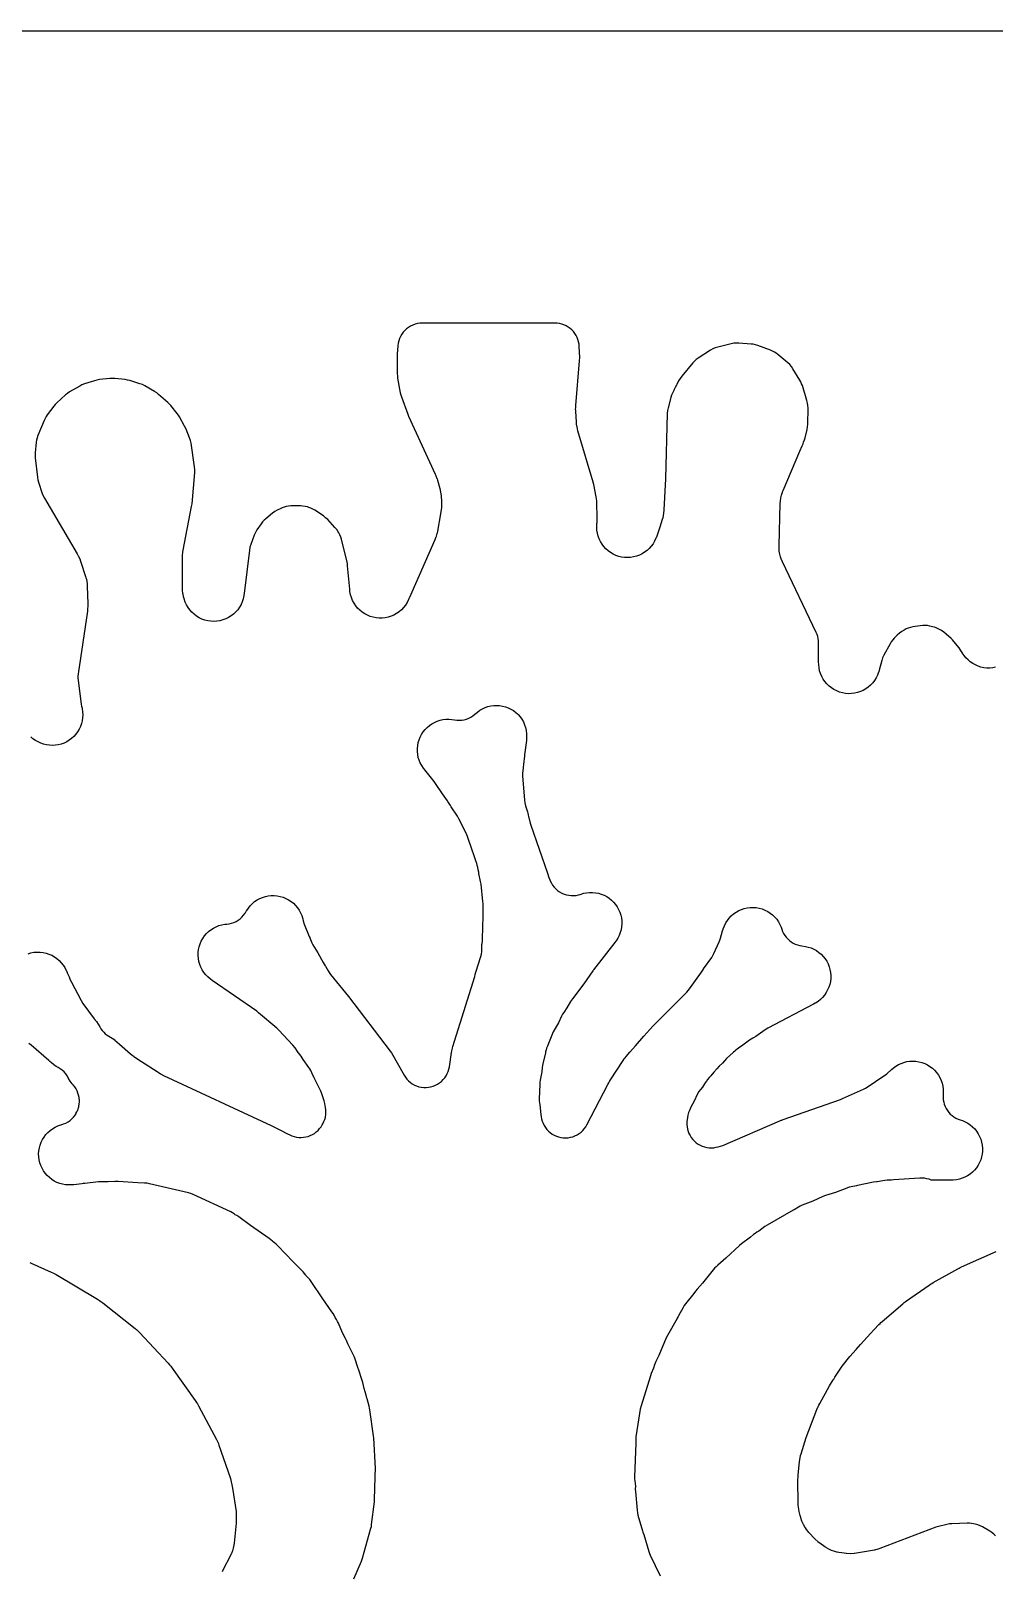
# Model space of a CAD drawing. Header units: millimetres. Extents: x 0 to 300, y 0 to 300.
# Drawn here: x 100 to 198.8, y 142.1 to 300.1 of the extents above; entities that cross this region are included whole.
import ezdxf

# ---------------------------------------------------------------- set-up
doc = ezdxf.new("R2010")
doc.units = ezdxf.units.MM
doc.layers.add('CUT', color=7, linetype='CONTINUOUS')

msp = doc.modelspace()

# ---------------------------------------------------------------- linework, layer by layer
at = {"layer": 'CUT'}
for points in [[(-0.15, 2.4114), (-0.15, 297.5872), (-0.135, 297.8933), (-0.099, 298.1357), (-0.0395, 298.3734), (0.0431, 298.6041), (0.1479, 298.8256), (0.2738, 299.0358), (0.4198, 299.2326), (0.5844, 299.4142), (0.7659, 299.5787), (0.9627, 299.7247), (1.1729, 299.8507), (1.3944, 299.9554), (1.6252, 300.038), (1.8629, 300.0975), (2.1053, 300.1335), (2.1994, 300.1381), (2.4114, 300.1485), (297.5886, 300.1485)], [(198.9977, 234.8233), (198.697, 234.7696), (198.3925, 234.7454), (198.0871, 234.7509), (197.7837, 234.7859), (197.4851, 234.8502), (197.1942, 234.9432), (196.9136, 235.0639), (196.6461, 235.2113), (196.3941, 235.384), (196.1601, 235.5802), (195.9462, 235.7983), (195.7545, 236.0361), (195.5707, 236.3159), (195.5541, 236.3439), (195.4937, 236.4524), (195.4717, 236.491), (195.47, 236.4938), (195.3684, 236.6544), (195.2548, 236.8069), (194.71, 237.4828), (194.5826, 237.6288), (194.4444, 237.7645), (193.9258, 238.2356), (193.6867, 238.4274), (193.426, 238.5884), (193.0883, 238.7694), (192.9009, 238.8601), (192.7066, 238.9348), (192.5068, 238.9931), (192.2558, 239.0551), (192.0103, 239.1028), (191.7612, 239.1258), (191.511, 239.1238), (191.2624, 239.0968), (190.5051, 238.976), (190.2669, 238.926), (190.0347, 238.8531), (189.8106, 238.7579), (189.5969, 238.6414), (189.3789, 238.5083), (189.1291, 238.3343), (188.9024, 238.1311), (188.5832, 237.8079), (188.4266, 237.6339), (188.2871, 237.446), (188.1657, 237.2458), (187.5253, 236.0688), (187.3979, 235.7969), (187.3041, 235.5118), (187.0486, 234.5437), (186.9966, 234.3649), (186.9866, 234.3332), (186.8668, 234.0125), (186.7292, 233.7323), (186.5644, 233.4671), (186.3741, 233.2196), (186.1602, 232.9921), (185.9248, 232.787), (185.6703, 232.6062), (185.399, 232.4516), (185.1138, 232.3246), (184.8174, 232.2265), (184.5127, 232.1583), (184.2027, 232.1207), (183.8906, 232.114), (183.5793, 232.1382), (183.2719, 232.1933), (182.9716, 232.2785), (182.6811, 232.3931), (182.4035, 232.5359), (182.1414, 232.7056), (181.8974, 232.9004), (181.6739, 233.1185), (181.4732, 233.3576), (181.2971, 233.6155), (181.1475, 233.8895), (181.0258, 234.1771), (180.9333, 234.4752), (180.8707, 234.7811), (180.8358, 235.1216), (180.834, 235.1548), (180.8288, 235.341), (180.8228, 237.3304), (180.8123, 237.5518), (180.7822, 237.7715), (180.7328, 237.9875), (180.6645, 238.1984), (180.5777, 238.4024), (177.1064, 245.6535), (177.0331, 245.8165), (177.0207, 245.846), (176.9077, 246.1544), (176.8319, 246.4443), (176.784, 246.7401), (176.7626, 247.0679), (176.762, 247.0999), (176.7631, 247.2786), (176.8958, 251.681), (176.9051, 251.8543), (176.9074, 251.8852), (176.9465, 252.2017), (177.0086, 252.486), (177.1052, 252.7899), (177.116, 252.819), (177.1799, 252.9803), (178.8904, 257.0226), (179.1341, 257.5387), (179.2262, 257.7607), (179.2874, 257.9607), (179.3022, 257.9957), (179.3736, 258.1856), (179.4294, 258.3807), (179.6355, 259.2307), (179.6848, 259.4954), (179.7054, 259.7638), (179.7424, 261.4101), (179.7339, 261.68), (179.6963, 261.9474), (179.6301, 262.2092), (179.1545, 263.7372), (179.0849, 263.932), (178.9995, 264.1204), (178.8988, 264.301), (178.1852, 265.4649), (178.034, 265.6843), (177.8604, 265.8863), (177.6662, 266.0688), (176.6446, 266.9308), (176.4722, 267.0639), (176.2888, 267.1815), (176.0958, 267.2827), (175.8948, 267.3667), (174.5699, 267.8537), (174.3469, 267.924), (174.1183, 267.9732), (173.8861, 268.0008), (172.6276, 268.0909), (172.369, 268.096), (172.1114, 268.0744), (171.8573, 268.0263), (170.4881, 267.6928), (170.2193, 267.6111), (169.9613, 267.4997), (169.7175, 267.3601), (168.4695, 266.5491), (168.2707, 266.4056), (168.087, 266.2433), (167.92, 266.0638), (166.7849, 264.7168), (166.6075, 264.4789), (166.4595, 264.2217), (166.2719, 263.8455), (166.2212, 263.773), (166.098, 263.552), (165.9978, 263.3197), (165.9629, 263.2262), (165.8317, 262.9631), (165.7346, 262.7424), (165.6592, 262.5134), (165.3682, 261.461), (165.3054, 261.1648), (165.2788, 260.8632), (165.0954, 254.1688), (164.9538, 250.9713), (164.9533, 250.9625), (164.8567, 250.354), (164.8269, 250.19), (164.8209, 250.1608), (164.7766, 249.9844), (164.7752, 249.9798), (164.5311, 249.2234), (164.2024, 248.2795), (164.1376, 248.1072), (164.1252, 248.0767), (163.9832, 247.7696), (163.8267, 247.5035), (163.6449, 247.2541), (163.4395, 247.0236), (163.2126, 246.8144), (162.9662, 246.6285), (162.7027, 246.4676), (162.4248, 246.3333), (162.135, 246.2269), (161.8362, 246.1494), (161.5312, 246.1016), (161.2231, 246.084), (160.9146, 246.0966), (160.6089, 246.1394), (160.3089, 246.212), (160.0174, 246.3136), (159.7373, 246.4433), (159.4713, 246.5999), (159.2219, 246.7818), (158.9915, 246.9872), (158.7824, 247.2143), (158.5965, 247.4608), (158.4357, 247.7243), (158.3016, 248.0022), (158.1953, 248.2921), (158.1179, 248.5909), (158.0702, 248.8959), (158.0527, 249.2041), (158.0666, 249.5421), (158.0713, 249.5935), (158.0811, 249.6862), (158.0944, 250.0107), (158.0485, 251.9078), (158.0346, 252.1175), (158.0031, 252.3252), (157.7548, 253.6004), (157.6966, 253.837), (156.1252, 259.1059), (156.0706, 259.31), (156.0619, 259.3466), (155.9875, 259.7622), (155.9829, 259.7996), (155.9634, 260.0099), (155.8944, 261.0782), (155.8879, 261.2191), (155.8873, 261.2443), (155.8903, 261.5262), (155.8915, 261.5515), (155.901, 261.6921), (156.2964, 266.2835), (156.3033, 266.6048), (156.2541, 267.7553), (156.2326, 267.993), (156.1884, 268.2276), (156.1221, 268.4568), (156.0343, 268.6787), (155.9256, 268.8913), (155.7972, 269.0925), (155.6502, 269.2805), (155.486, 269.4537), (155.306, 269.6104), (155.1118, 269.7492), (154.9053, 269.8689), (154.6884, 269.9683), (154.4629, 270.0466), (154.231, 270.1031), (153.9948, 270.1371), (153.7564, 270.1485), (140.1392, 270.1485), (139.8901, 270.1361), (139.6436, 270.0989), (139.4019, 270.0374), (139.1677, 269.952), (138.943, 269.8438), (138.7303, 269.7137), (138.5316, 269.5631), (138.3489, 269.3935), (138.184, 269.2065), (138.0385, 269.004), (137.9139, 268.788), (137.8115, 268.5606), (137.7322, 268.3242), (137.6769, 268.0811), (137.646, 267.8337), (137.5815, 266.9653), (137.5792, 266.9302), (137.5788, 266.9236), (137.5743, 266.7755), (137.573, 264.9547), (137.5826, 264.7332), (137.6119, 264.5134), (137.8811, 263.0059), (137.9285, 262.7944), (137.9939, 262.5877), (138.6478, 260.7975), (138.7255, 260.609), (141.4797, 254.6318), (141.5392, 254.4956), (141.5494, 254.471), (141.652, 254.1921), (141.6602, 254.1668), (141.7031, 254.0245), (141.941, 253.1757), (141.9848, 253.0039), (141.9919, 252.973), (142.0548, 252.6243), (142.059, 252.5929), (142.0781, 252.4167), (142.1255, 251.8541), (142.1322, 251.7466), (142.1315, 251.5019), (142.129, 251.4618), (142.108, 251.2372), (142.0277, 250.5872), (141.7017, 248.8031), (141.6561, 248.5889), (141.6468, 248.551), (141.5185, 248.1326), (141.5049, 248.096), (141.4227, 247.8931), (138.8246, 241.9854), (138.8107, 241.9534), (138.7614, 241.8367), (138.7322, 241.7705), (138.581, 241.4681), (138.4134, 241.2025), (138.2208, 240.9554), (138.0044, 240.7288), (137.7666, 240.5248), (137.5097, 240.3454), (137.2362, 240.1926), (136.9489, 240.0677), (136.6505, 239.972), (136.3441, 239.9065), (136.0327, 239.8718), (135.7194, 239.8682), (135.4074, 239.8959), (135.0996, 239.9544), (134.7991, 240.0434), (134.509, 240.1617), (134.2321, 240.3084), (133.9712, 240.4818), (133.7289, 240.6804), (133.5075, 240.9021), (133.3093, 241.1448), (133.1362, 241.4059), (132.9899, 241.683), (132.872, 241.9733), (132.7835, 242.2739), (132.7198, 242.6113), (132.7152, 242.6444), (132.6944, 242.8301), (132.4837, 245.2471), (132.4599, 245.4368), (132.4215, 245.6242), (131.8501, 247.9592), (131.7807, 248.1929), (131.6889, 248.4187), (131.5755, 248.6345), (131.5114, 248.7432), (131.3583, 248.973), (131.1808, 249.1844), (130.4325, 249.9819), (130.2221, 250.1815), (129.9901, 250.3554), (129.1104, 250.9381), (128.9124, 251.0565), (128.7043, 251.1561), (128.488, 251.2362), (128.3603, 251.2768), (128.1296, 251.3383), (127.894, 251.3775), (127.6558, 251.394), (126.9087, 251.4101), (126.6658, 251.4035), (126.4247, 251.3733), (126.1877, 251.3199), (125.9778, 251.2618), (125.759, 251.1902), (125.5476, 251.0987), (125.2612, 250.9588), (125.0068, 250.8155), (124.7709, 250.6436), (124.0822, 250.0773), (123.9065, 249.9183), (123.7466, 249.7433), (123.6041, 249.554), (123.1708, 248.9182), (123.0182, 248.6628), (122.897, 248.391), (122.5388, 247.4391), (122.4497, 247.1505), (122.3961, 246.8532), (121.8682, 242.4049), (121.8415, 242.2197), (121.8359, 242.1868), (121.7616, 241.8511), (121.6636, 241.5531), (121.5364, 241.2664), (121.3813, 240.9938), (121.1998, 240.738), (120.9938, 240.5015), (120.7652, 240.2868), (120.5163, 240.0959), (120.2496, 239.9307), (119.9679, 239.7929), (119.6738, 239.6839), (119.3703, 239.6047), (119.0604, 239.5561), (118.7472, 239.5387), (118.4339, 239.5525), (118.1234, 239.5975), (117.8191, 239.6732), (117.5237, 239.7788), (117.2404, 239.9134), (116.9718, 240.0754), (116.7208, 240.2635), (116.4897, 240.4756), (116.2809, 240.7097), (116.0965, 240.9634), (115.9383, 241.2342), (115.8078, 241.5194), (115.6967, 241.8448), (115.6874, 241.8769), (115.6404, 242.058), (115.6292, 242.1056), (115.5864, 242.3164), (115.5798, 242.3541), (115.5306, 242.7812), (115.5284, 242.8195), (115.5222, 243.0344), (115.5224, 246.0747), (115.5267, 246.2547), (115.5282, 246.2868), (115.5628, 246.6451), (115.5674, 246.6769), (115.5975, 246.8544), (116.469, 251.3347), (116.5058, 251.5974), (116.7827, 254.8113), (116.7908, 255.103), (116.7648, 255.3936), (116.4045, 257.817), (116.3452, 258.1016), (116.2532, 258.3773), (115.8932, 259.2779), (115.7472, 259.5819), (115.2148, 260.5222), (115.1076, 260.6947), (114.9868, 260.8579), (114.3158, 261.6915), (114.1796, 261.847), (114.031, 261.9908), (113.081, 262.8369), (112.8817, 262.9969), (112.6671, 263.1357), (111.6773, 263.7065), (111.4287, 263.8319), (111.1676, 263.9289), (110.1299, 264.2501), (109.8956, 264.3104), (109.6565, 264.3477), (108.596, 264.4611), (108.3323, 264.4753), (108.0685, 264.4615), (107.0045, 264.3495), (106.7437, 264.3081), (106.4887, 264.2393), (105.4555, 263.9012), (105.2096, 263.8061), (104.975, 263.6856), (103.9477, 263.0875), (103.7248, 262.9412), (103.5187, 262.772), (102.6257, 261.9555), (102.462, 261.7912), (102.3142, 261.6125), (101.649, 260.7274), (101.528, 260.5512), (101.4225, 260.3652), (101.3332, 260.1709), (100.6936, 258.6053), (100.6142, 258.3812), (100.5565, 258.1506), (100.521, 257.9155), (100.411, 256.846), (100.3979, 256.58), (100.4132, 256.314), (100.6326, 254.3411), (100.6762, 254.0776), (100.7477, 253.8203), (101.1421, 252.6479), (101.2378, 252.4059), (101.3581, 252.1751), (104.7288, 246.4592), (104.8302, 246.2756), (104.8474, 246.2424), (105.0187, 245.8597), (105.032, 245.8248), (105.1014, 245.6268), (105.5706, 244.1571), (105.6189, 243.9928), (105.6269, 243.9632), (105.6949, 243.6557), (105.7346, 243.3432), (105.737, 243.3127), (105.7469, 243.1416), (105.8099, 241.3342), (105.812, 241.165), (105.8117, 241.1348), (105.793, 240.7971), (105.7899, 240.767), (105.7692, 240.5991), (104.8241, 234.1541), (104.8013, 233.9253), (104.7995, 233.6953), (104.8189, 233.4661), (105.1364, 231.0472), (105.1747, 230.8299), (105.2213, 230.6204), (105.2276, 230.5885), (105.2763, 230.256), (105.291, 229.9497), (105.2758, 229.6434), (105.2308, 229.3401), (105.1565, 229.0426), (105.0536, 228.7538), (104.9231, 228.4763), (104.7661, 228.2129), (104.5843, 227.966), (104.3792, 227.738), (104.153, 227.5311), (103.9076, 227.3471), (103.6455, 227.188), (103.3692, 227.0551), (103.0812, 226.9498), (102.7844, 226.873), (102.4814, 226.8255), (102.1753, 226.8077), (101.8689, 226.8198), (101.5652, 226.8617), (101.2669, 226.9329), (100.9771, 227.0329), (100.6983, 227.1607), (100.4333, 227.3149), (100.1846, 227.4943), (99.9545, 227.697)], [(99.6757, 205.4296), (99.9754, 205.5166), (100.2823, 205.5735), (100.5933, 205.5997), (100.9054, 205.595), (101.2155, 205.5593), (101.5205, 205.493), (101.8175, 205.3969), (102.1034, 205.2717), (102.3756, 205.1189), (102.6312, 204.9398), (102.8678, 204.7363), (103.0831, 204.5103), (103.2749, 204.2641), (103.4414, 204), (103.5943, 203.694), (103.6076, 203.6635), (103.6782, 203.4912), (103.6847, 203.4742), (103.8136, 203.1904), (103.8925, 203.0421), (104.0106, 202.7515), (104.12, 202.5178), (105.1192, 200.6416), (105.3128, 200.3342), (106.4791, 198.7505), (106.53, 198.6838), (106.5373, 198.6746), (106.5635, 198.6419), (106.5669, 198.6379), (106.5768, 198.6242), (106.6681, 198.5106), (106.6882, 198.4843), (106.8814, 198.2039), (107.0419, 197.913), (107.1596, 197.7207), (107.2942, 197.5398), (107.4445, 197.3717), (107.6093, 197.2179), (107.7874, 197.0796), (107.9772, 196.9578), (108.3054, 196.7676), (108.5706, 196.5769), (108.5998, 196.5493), (109.0527, 196.1625), (110.189, 195.1628), (110.467, 194.9509), (110.4861, 194.9383), (110.5438, 194.889), (110.6961, 194.7688), (110.8572, 194.6609), (111.3304, 194.3697), (112.9134, 193.3301), (113.0423, 193.2578), (113.2593, 193.1152), (113.5758, 192.9385), (124.6242, 187.7851), (125.5875, 187.3312), (126.3138, 186.9466), (126.5634, 186.8315), (126.7656, 186.7515), (126.9938, 186.6736), (127.2285, 186.6181), (127.4674, 186.5854), (127.7084, 186.576), (127.9491, 186.5898), (128.1874, 186.6267), (128.4211, 186.6864), (128.6479, 186.7683), (128.8657, 186.8718), (129.0726, 186.9957), (129.2665, 187.1389), (129.4458, 187.3002), (129.6087, 187.4781), (129.7537, 187.6707), (129.8794, 187.8765), (129.923, 187.9661), (129.9282, 187.9744), (130.0397, 188.1963), (130.1287, 188.4282), (130.1941, 188.6677), (130.2355, 188.9126), (130.2524, 189.1604), (130.2447, 189.4086), (130.2123, 189.6548), (130.165, 189.8566), (130.1373, 190.0635), (130.0694, 190.3344), (129.8752, 190.9599), (129.8093, 191.1458), (129.7289, 191.3259), (129.0483, 192.703), (128.9807, 192.8532), (128.9252, 192.9523), (128.6878, 193.4326), (128.5977, 193.5988), (128.4953, 193.7577), (127.9292, 194.5671), (127.7211, 194.9026), (127.5908, 195.0926), (127.4435, 195.2699), (127.4188, 195.297), (127.0788, 195.7831), (126.8549, 196.0592), (125.4115, 197.6005), (125.2026, 197.7993), (123.3392, 199.3777), (123.1464, 199.5256), (118.5645, 202.6979), (118.4158, 202.8064), (118.3898, 202.8264), (118.1319, 203.0452), (117.9174, 203.2669), (117.7256, 203.5086), (117.5585, 203.7679), (117.4175, 204.0423), (117.3041, 204.3292), (117.2194, 204.6259), (117.1641, 204.9294), (117.1389, 205.2369), (117.1439, 205.5454), (117.1791, 205.8519), (117.2442, 206.1535), (117.3385, 206.4472), (117.4611, 206.7303), (117.6109, 207), (117.7864, 207.2537), (117.986, 207.4891), (118.2076, 207.7037), (118.4491, 207.8956), (118.7084, 208.0629), (118.9827, 208.204), (119.2696, 208.3175), (119.5662, 208.4024), (119.8697, 208.4578), (120.0784, 208.475), (120.3259, 208.508), (120.5689, 208.5654), (120.8049, 208.6469), (121.0317, 208.7514), (121.2468, 208.8781), (121.4483, 209.0256), (121.6341, 209.1925), (121.8023, 209.3771), (121.9512, 209.5775), (122.0794, 209.7918), (122.1185, 209.8652), (122.2887, 210.121), (122.483, 210.3591), (122.6997, 210.577), (122.9366, 210.7728), (123.1915, 210.9445), (123.4619, 211.0905), (123.7453, 211.2094), (124.0389, 211.3001), (124.34, 211.3617), (124.6457, 211.3936), (124.953, 211.3955), (125.259, 211.3674), (125.5608, 211.3096), (125.8556, 211.2225), (126.1404, 211.1072), (126.4127, 210.9646), (126.6697, 210.7961), (126.909, 210.6033), (127.1284, 210.3881), (127.3257, 210.1524), (127.499, 209.8987), (127.6468, 209.6292), (127.7676, 209.3467), (127.8691, 209.0255), (127.8775, 208.9938), (127.923, 208.8017), (128.0338, 208.4513), (128.5309, 207.2066), (128.5853, 207.0923), (128.6006, 207.0545), (128.6009, 207.0538), (128.7368, 206.7171), (128.8201, 206.5326), (128.9181, 206.3555), (129.4329, 205.5074), (129.9693, 204.5198), (130.067, 204.3553), (130.177, 204.1987), (130.2011, 204.1671), (130.4756, 203.6744), (130.5923, 203.4853), (130.7253, 203.3074), (132.574, 201.0499), (136.8444, 195.4403), (136.9813, 195.2477), (138.2725, 192.964), (138.4052, 192.7544), (138.558, 192.559), (138.7293, 192.3796), (138.9177, 192.2182), (139.121, 192.0762), (139.3375, 191.955), (139.5649, 191.8559), (139.801, 191.7798), (140.0435, 191.7275), (140.2899, 191.6995), (140.538, 191.6961), (140.7851, 191.7172), (141.029, 191.7627), (141.2671, 191.8322), (141.4972, 191.9249), (141.7169, 192.04), (141.9242, 192.1763), (142.1169, 192.3324), (142.2933, 192.5069), (142.4514, 192.698), (142.5899, 192.9038), (142.7072, 193.1224), (142.8023, 193.3515), (142.8743, 193.5888), (142.9224, 193.8322), (143.1349, 195.2834), (143.1594, 195.43), (143.1643, 195.4561), (143.2305, 195.7458), (143.2374, 195.7715), (143.2791, 195.9141), (145.5287, 203.086), (145.5851, 203.2977), (145.641, 203.5524), (146.1482, 205.1426), (146.2143, 205.3945), (146.2538, 205.6519), (146.2664, 205.912), (146.2645, 206.3899), (146.2808, 206.4642), (146.3221, 206.7101), (146.3387, 206.9589), (146.3776, 209.2782), (146.3865, 209.4689), (146.3842, 209.6766), (146.3898, 210.0073), (146.3768, 210.2457), (146.3841, 210.3985), (146.3858, 210.5908), (146.3728, 210.7827), (146.1812, 212.5765), (146.1358, 212.8531), (145.9545, 213.6693), (145.9376, 213.8041), (145.8966, 214.0389), (145.8335, 214.2687), (145.7957, 214.3842), (145.727, 214.6935), (145.654, 214.9545), (145.0706, 216.6744), (145.0007, 216.8567), (144.9594, 216.9433), (144.7934, 217.4516), (144.7269, 217.6314), (144.6468, 217.8056), (143.8944, 219.2894), (143.7473, 219.5418), (143.1159, 220.4926), (143.0388, 220.6466), (142.9164, 220.8633), (142.7731, 221.0667), (142.7324, 221.1188), (142.212, 221.8537), (141.5075, 222.9145), (141.3629, 223.1108), (140.4008, 224.2914), (140.2893, 224.4353), (140.27, 224.4615), (140.0848, 224.7401), (139.9412, 225.0095), (139.8244, 225.2916), (139.7356, 225.5836), (139.6755, 225.8829), (139.6447, 226.1866), (139.6434, 226.4919), (139.6718, 226.7959), (139.7295, 227.0956), (139.816, 227.3884), (139.9305, 227.6714), (140.0719, 227.9419), (140.2388, 228.1975), (140.4297, 228.4357), (140.6429, 228.6543), (140.8762, 228.8511), (141.1275, 229.0244), (141.3944, 229.1726), (141.6744, 229.2941), (141.9649, 229.3879), (142.2631, 229.4532), (142.5663, 229.4892), (142.8715, 229.4956), (143.1759, 229.4724), (143.4599, 229.4228), (143.7057, 229.3922), (143.9533, 229.3862), (144.2002, 229.4046), (144.4441, 229.4475), (144.6826, 229.5142), (144.9134, 229.6042), (145.134, 229.7166), (145.3425, 229.8503), (145.5368, 230.0039), (145.8002, 230.2344), (146.0477, 230.4119), (146.3113, 230.5645), (146.5884, 230.691), (146.8765, 230.7901), (147.1728, 230.8608), (147.4745, 230.9025), (147.7789, 230.9149), (148.083, 230.8977), (148.384, 230.8512), (148.6791, 230.7758), (148.9656, 230.6722), (149.2407, 230.5414), (149.5018, 230.3846), (149.7465, 230.2032), (149.9296, 230.0379), (149.9839, 229.9866), (150.1897, 229.749), (150.3707, 229.492), (150.5252, 229.2182), (150.6516, 228.9304), (150.7486, 228.6314), (150.8153, 228.3242), (150.8509, 228.0119), (150.8557, 227.6674), (150.8545, 227.6339), (150.843, 227.4468), (150.8299, 227.2955), (150.6428, 225.8334), (150.6371, 225.7493), (150.5167, 224.8347), (150.4959, 224.5645), (150.4974, 224.5163), (150.4558, 224.2047), (150.4348, 223.9449), (150.441, 223.6843), (150.6301, 221.1954), (150.6703, 220.9003), (150.7453, 220.6121), (150.9151, 220.0897), (150.9421, 219.9809), (150.9636, 219.8587), (151.0044, 219.6702), (151.0596, 219.4854), (151.0799, 219.4258), (151.2294, 218.8238), (151.2931, 218.6089), (152.9979, 213.6806), (153.1415, 213.2385), (153.2279, 213.0109), (153.2788, 212.8944), (153.3902, 212.6705), (153.5234, 212.4588), (153.6771, 212.2615), (153.8498, 212.0805), (154.0397, 211.9177), (154.2449, 211.7747), (154.4633, 211.6529), (154.6929, 211.5535), (154.9312, 211.4776), (155.1759, 211.4259), (155.4246, 211.3988), (155.6747, 211.3968), (155.9237, 211.4198), (156.1693, 211.4675), (156.3373, 211.518), (156.3376, 211.5173), (156.7158, 211.6316), (157.015, 211.6912), (157.3186, 211.7215), (157.6238, 211.7223), (157.9275, 211.6934), (158.2271, 211.6353), (158.5196, 211.5484), (158.8023, 211.4336), (159.0725, 211.2919), (159.3277, 211.1247), (159.5656, 210.9336), (159.7837, 210.7203), (159.9802, 210.4868), (160.1532, 210.2355), (160.301, 209.9685), (160.4222, 209.6885), (160.5157, 209.398), (160.5806, 209.0999), (160.6163, 208.7969), (160.6224, 208.4918), (160.599, 208.1876), (160.5462, 207.887), (160.4646, 207.593), (160.3548, 207.3084), (160.218, 207.0356), (160.0397, 206.7527), (160.0211, 206.726), (159.9131, 206.5795), (157.7303, 203.7623), (157.6904, 203.7092), (157.6816, 203.6972), (157.653, 203.6574), (156.7306, 202.3462), (155.5497, 200.8117), (155.3559, 200.5197), (154.9829, 199.8616), (154.6612, 199.4043), (154.5447, 199.2225), (154.4443, 199.0313), (154.1103, 198.3222), (153.5914, 197.4066), (153.5064, 197.2428), (153.4337, 197.0732), (153.0352, 196.0398), (152.9892, 195.9421), (152.9082, 195.7495), (152.8435, 195.5509), (152.7956, 195.3476), (152.7774, 195.2528), (152.5064, 194.1428), (152.4684, 193.9567), (152.4446, 193.7683), (152.404, 193.3057), (152.2415, 192.4582), (152.2116, 192.2592), (152.1977, 192.0585), (152.1536, 190.5055), (152.1552, 190.3185), (152.1709, 190.132), (152.1951, 189.9335), (152.2973, 188.9278), (152.3344, 188.6834), (152.3811, 188.5001), (152.3835, 188.4864), (152.4481, 188.2508), (152.5355, 188.0227), (152.6447, 187.8041), (152.7747, 187.5973), (152.9242, 187.4042), (153.0919, 187.2266), (153.2761, 187.0661), (153.4751, 186.9245), (153.687, 186.8029), (153.9098, 186.7026), (154.1412, 186.6245), (154.3792, 186.5694), (154.6214, 186.5377), (154.8656, 186.5299), (155.1093, 186.5459), (155.3503, 186.5856), (155.5863, 186.6487), (155.8151, 186.7345), (156.0343, 186.8422), (156.242, 186.9708), (156.4362, 187.119), (156.6149, 187.2855), (156.7766, 187.4686), (156.9196, 187.6667), (157.0426, 187.8777), (159.1942, 192.0224), (159.2876, 192.1916), (159.3542, 192.3051), (159.4564, 192.4696), (160.772, 194.4688), (160.8816, 194.6264), (160.9588, 194.7315), (161.0763, 194.8833), (161.4465, 195.337), (162.0168, 195.978), (162.885, 196.9537), (163.5121, 197.6585), (163.8434, 198.0309), (167.3011, 201.4874), (167.446, 201.6452), (167.5768, 201.8149), (168.7873, 203.5317), (168.7997, 203.5469), (169.011, 203.8466), (169.0206, 203.8626), (169.85, 205.0389), (169.9762, 205.237), (170.0832, 205.4461), (170.6244, 206.6382), (170.6991, 206.8219), (170.7591, 207.0109), (170.9709, 207.7838), (171.0235, 207.959), (171.0338, 207.9907), (171.1553, 208.3079), (171.294, 208.585), (171.4593, 208.8472), (171.6496, 209.0918), (171.8631, 209.3164), (172.0976, 209.519), (172.351, 209.6975), (172.6207, 209.8501), (172.9041, 209.9755), (173.1984, 210.0724), (173.5009, 210.1399), (173.8085, 210.1772), (174.1184, 210.1841), (174.4274, 210.1605), (174.7326, 210.1065), (175.0309, 210.0228), (175.3196, 209.9102), (175.5958, 209.7696), (175.8569, 209.6026), (176.1002, 209.4106), (176.3234, 209.1957), (176.5244, 208.9598), (176.7012, 208.7053), (176.8521, 208.4346), (176.9756, 208.1504), (177.0429, 207.9412), (177.126, 207.7197), (177.2297, 207.507), (177.3529, 207.3051), (177.4948, 207.1157), (177.6539, 206.9405), (177.8288, 206.7812), (178.018, 206.6392), (178.2198, 206.5156), (178.4324, 206.4117), (178.6538, 206.3284), (178.8821, 206.2663), (179.1153, 206.2262), (179.466, 206.1827), (179.765, 206.1156), (180.0561, 206.0197), (180.3365, 205.8959), (180.6035, 205.7454), (180.8545, 205.5697), (181.0873, 205.3703), (181.2996, 205.1492), (181.4893, 204.9086), (181.6547, 204.6506), (181.7942, 204.3777), (181.9065, 204.0925), (181.9905, 203.7978), (182.0454, 203.4963), (182.0707, 203.1908), (182.0661, 202.8844), (182.0318, 202.5798), (181.9679, 202.2801), (181.8752, 201.988), (181.7545, 201.7063), (181.6069, 201.4377), (181.4339, 201.1847), (181.2371, 200.9498), (181.0184, 200.7351), (180.7798, 200.5427), (180.499, 200.3584), (180.4708, 200.3418), (180.3111, 200.2529), (175.6142, 197.7866), (175.3474, 197.6245), (174.3652, 196.9402), (174.0644, 196.7781), (173.8928, 196.6766), (173.7298, 196.5618), (173.0465, 196.0382), (172.604, 195.7435), (172.3152, 195.5191), (172.2275, 195.44), (172.0831, 195.311), (172.0644, 195.2929), (171.3647, 194.6618), (171.1576, 194.4515), (170.9467, 194.2105), (170.6007, 193.8754), (170.3773, 193.6281), (170.0862, 193.2592), (169.7655, 192.9132), (169.6419, 192.7693), (169.6258, 192.7473), (169.5925, 192.7122), (169.4222, 192.5124), (169.2739, 192.2959), (169.2576, 192.2692), (169.1209, 192.0903), (168.8921, 191.7459), (168.6921, 191.4923), (168.5381, 191.2741), (168.4083, 191.0407), (168.0123, 190.2298), (167.8754, 190.0057), (167.7436, 189.76), (167.64, 189.5011), (167.6033, 189.3922), (167.5852, 189.3552), (167.4852, 189.1208), (167.4096, 188.8775), (167.3592, 188.6278), (167.3516, 188.5775), (167.3211, 188.4106), (167.3008, 188.1714), (167.3008, 188.1692), (167.2978, 188.1396), (167.2968, 187.8995), (167.3188, 187.6604), (167.3637, 187.4245), (167.431, 187.194), (167.5201, 186.971), (167.6301, 186.7576), (167.7602, 186.5557), (167.9089, 186.3673), (168.0751, 186.194), (168.2572, 186.0374), (168.4534, 185.899), (168.662, 185.7801), (168.881, 185.6818), (169.1085, 185.6049), (169.3423, 185.5501), (169.5803, 185.5181), (169.8202, 185.5091), (170.0599, 185.5231), (170.2972, 185.56), (170.5107, 185.6038), (170.7585, 185.6681), (170.9985, 185.7574), (176.8462, 188.281), (176.9677, 188.3309), (177.0508, 188.3633), (177.1739, 188.409), (183.0736, 190.4784), (183.2781, 190.5604), (185.4444, 191.5423), (185.6221, 191.6315), (185.7921, 191.7345), (187.5301, 192.8847), (187.6805, 192.9925), (187.8226, 193.1111), (188.3067, 193.5467), (188.4458, 193.6658), (188.4717, 193.6869), (188.7457, 193.8886), (189.0127, 194.0471), (189.294, 194.1785), (189.5869, 194.2815), (189.8885, 194.3551), (190.1959, 194.3986), (190.506, 194.4116), (190.816, 194.394), (191.1227, 194.3459), (191.4231, 194.2677), (191.7144, 194.1603), (191.9937, 194.0248), (192.2583, 193.8623), (192.5055, 193.6746), (192.7331, 193.4634), (192.9387, 193.2307), (193.1203, 192.979), (193.2763, 192.7105), (193.405, 192.428), (193.5052, 192.1342), (193.576, 191.8319), (193.6166, 191.5241), (193.6267, 191.2138), (193.6072, 190.9198), (193.6027, 190.6816), (193.621, 190.4439), (193.6618, 190.2091), (193.7248, 189.9793), (193.8094, 189.7565), (193.9148, 189.5427), (194.0401, 189.34), (194.1842, 189.1501), (194.3456, 188.9748), (194.523, 188.8157), (194.7148, 188.6742), (194.9192, 188.5516), (195.1343, 188.449), (195.3582, 188.3673), (195.5861, 188.2963), (195.8695, 188.1766), (196.1398, 188.0297), (196.3944, 187.8572), (196.631, 187.6606), (196.8472, 187.4418), (197.0411, 187.203), (197.2106, 186.9463), (197.3543, 186.6743), (197.4707, 186.3896), (197.5588, 186.0949), (197.6176, 185.793), (197.6467, 185.4867), (197.6457, 185.1791), (197.6146, 184.8731), (197.5538, 184.5716), (197.4638, 184.2774), (197.3456, 183.9935), (197.2001, 183.7224), (197.0289, 183.4669), (196.8335, 183.2293), (196.6158, 183.0119), (196.378, 182.8169), (196.1222, 182.646), (195.851, 182.5009), (195.5669, 182.383), (195.2726, 182.2935), (194.971, 182.2331), (194.6355, 182.1995), (194.6027, 182.1978), (194.4194, 182.193), (192.7957, 182.1899), (192.3876, 182.1921), (192.1719, 182.2759), (191.9385, 182.3415), (191.6998, 182.3841), (191.4581, 182.4035), (191.2157, 182.3993), (188.5011, 182.2204), (188.3143, 182.2011), (188.2046, 182.1813), (187.8743, 182.1806), (187.6382, 182.169), (187.4043, 182.1352), (186.843, 182.0266), (186.7664, 182.0207), (186.4568, 181.9771), (184.8025, 181.6376), (184.7211, 181.6162), (184.1613, 181.508), (183.9449, 181.456), (183.734, 181.3851), (182.5675, 180.9338), (181.5282, 180.5992), (181.2618, 180.4963), (180.2443, 180.035), (179.146, 179.61), (178.9469, 179.5229), (178.7561, 179.4187), (178.3234, 179.1575), (178.2276, 179.1086), (175.5607, 177.5856), (175.3145, 177.4251), (174.6958, 176.9678), (174.4838, 176.8398), (174.3155, 176.7288), (174.1567, 176.6045), (173.8399, 176.3352), (172.9213, 175.6562), (172.7084, 175.4798), (171.3165, 174.1904), (170.4636, 173.4656), (170.2983, 173.3117), (170.1476, 173.1436), (168.9105, 171.6311), (168.3533, 170.9921), (168.1896, 170.7828), (168.0302, 170.555), (167.1691, 169.5024), (167.037, 169.3255), (166.921, 169.1376), (166.4389, 168.2735), (166.3974, 168.2089), (166.3051, 168.0375), (166.2897, 168.0061), (165.3126, 166.2548), (165.1926, 166.0091), (164.4332, 164.2103), (164.122, 163.5742), (164.045, 163.4001), (163.9814, 163.2207), (163.885, 162.9119), (163.646, 162.3458), (163.5615, 162.1144), (162.6043, 159.0299), (162.5242, 158.6888), (162.0978, 156.0572), (162.0748, 155.8714), (162.0658, 155.6845), (162.0607, 155.2204), (162.0598, 155.2124), (161.9279, 151.7267), (161.9285, 151.5235), (161.9455, 151.3211), (162.0125, 150.7873), (162.009, 150.4724), (162.0187, 150.2239), (162.1891, 148.3058), (162.2232, 148.0606), (162.2814, 147.82), (162.7544, 146.2156), (162.7912, 146.0565), (162.8692, 145.8263), (163.383, 144.0839), (163.4501, 143.8868), (163.5335, 143.6959), (164.5687, 141.5712)], [(133.1067, 141.277), (133.8898, 143.0885), (134.0004, 143.399), (134.8709, 146.4715), (134.9163, 146.6591), (134.9471, 146.8497), (135.231, 149.1716), (135.2485, 149.407), (135.3108, 151.7), (135.3153, 151.7593), (135.3224, 151.9563), (135.3196, 152.0225), (135.3297, 152.3936), (135.3304, 152.4316), (135.3305, 152.4385), (135.3273, 152.5984), (135.1633, 155.7495), (135.143, 155.9624), (134.775, 158.6206), (134.7422, 158.806), (134.6955, 158.9883), (134.4695, 159.7508), (134.4567, 159.8228), (134.3871, 160.1129), (134.1723, 160.8195), (134.0316, 161.4168), (133.9667, 161.6438), (133.5814, 162.7845), (133.5556, 162.8731), (133.5235, 162.9559), (133.4891, 163.0578), (133.294, 163.716), (133.227, 163.9118), (133.144, 164.1015), (132.5104, 165.4003), (132.3736, 165.7329), (132.2754, 165.9432), (131.9643, 166.5362), (131.5397, 167.5075), (131.4448, 167.7014), (131.3335, 167.8864), (131.1976, 168.0916), (131.0821, 168.3284), (130.9845, 168.5092), (130.8724, 168.6813), (129.9261, 170.0117), (128.742, 171.7999), (128.6126, 171.9778), (128.4679, 172.1438), (128.2377, 172.3855), (128.1925, 172.4491), (128.0644, 172.6141), (127.9229, 172.7679), (126.8856, 173.8051), (125.3089, 175.4606), (125.1465, 175.6165), (124.9707, 175.7571), (124.8339, 175.8567), (124.759, 175.9316), (124.5972, 176.0798), (124.423, 176.2133), (122.5144, 177.5464), (121.3083, 178.4251), (121.1052, 178.5584), (120.9457, 178.6423), (120.854, 178.7063), (120.6709, 178.8227), (120.4784, 178.9228), (116.6408, 180.7114), (116.4026, 180.8078), (116.1558, 180.8793), (112.136, 181.8225), (111.8918, 181.8672), (111.6444, 181.8874), (110.9363, 181.9099), (108.9224, 182.0501), (108.5832, 182.0506), (107.9126, 182.0061), (107.2838, 182.0261), (107.0993, 182.0252), (106.9155, 182.0106), (105.4978, 181.8457), (105.3481, 181.8358), (105.3224, 181.834), (105.3176, 181.8336), (105.21, 181.823), (104.3776, 181.7228), (104.1965, 181.7054), (104.1638, 181.7031), (103.8278, 181.6955), (103.5221, 181.7184), (103.2201, 181.7711), (102.9247, 181.8528), (102.6386, 181.963), (102.3646, 182.1005), (102.1052, 182.264), (101.8631, 182.4519), (101.6404, 182.6626), (101.4392, 182.894), (101.2615, 183.1438), (101.1091, 183.4097), (100.9832, 183.6893), (100.8851, 183.9797), (100.8158, 184.2784), (100.7759, 184.5823), (100.7658, 184.8887), (100.7855, 185.1946), (100.835, 185.4972), (100.9137, 185.7935), (101.0208, 186.0807), (101.1554, 186.3561), (101.3162, 186.6172), (101.5016, 186.8613), (101.71, 187.0862), (101.9392, 187.2897), (102.1872, 187.47), (102.4515, 187.6253), (102.7297, 187.7541), (103.0469, 187.8649), (103.0783, 187.8741), (103.0926, 187.878), (103.3316, 187.9554), (103.5615, 188.0563), (103.7802, 188.1798), (103.9853, 188.3246), (104.1749, 188.4893), (104.3471, 188.6721), (104.5, 188.8713), (104.6022, 189.0366), (104.6078, 189.0452), (104.609, 189.0475), (104.6321, 189.0849), (104.6954, 189.2146), (104.7182, 189.2587), (104.7242, 189.2736), (104.7422, 189.3106), (104.7795, 189.4117), (104.8076, 189.4818), (104.8162, 189.5113), (104.8291, 189.5462), (104.8489, 189.623), (104.8751, 189.7125), (104.8838, 189.7583), (104.8919, 189.7894), (104.9004, 189.8451), (104.9202, 189.9485), (104.9261, 190.0125), (104.9299, 190.0376), (104.9319, 190.0748), (104.9424, 190.1878), (104.942, 190.2713), (104.9429, 190.2884), (104.9419, 190.3094), (104.9415, 190.4282), (104.931, 190.5324), (104.9307, 190.5392), (104.9296, 190.5462), (104.9175, 190.6673), (104.8707, 190.903), (104.8015, 191.1332), (104.7104, 191.3556), (104.5985, 191.5683), (104.4666, 191.7692), (104.3161, 191.9566), (104.2319, 192.0517), (104.2107, 192.0768), (104.0057, 192.3457), (103.8436, 192.6081), (103.8176, 192.6611), (103.6921, 192.8872), (103.544, 193.099), (103.3747, 193.2945), (103.1861, 193.4714), (102.9803, 193.6278), (102.7595, 193.7622), (102.5781, 193.8601), (102.3206, 194.0339), (102.0585, 194.2514), (102.0081, 194.2976), (101.9458, 194.356), (101.9294, 194.3718), (101.8243, 194.467), (99.9864, 196.0404), (99.77, 196.2062)], [(198.9747, 145.6715), (198.7954, 145.8522), (198.5988, 146.0137), (198.3867, 146.1544), (197.6359, 146.5991), (197.4033, 146.7208), (197.1593, 146.8175), (196.9064, 146.888), (196.7184, 146.93), (196.5101, 146.9673), (196.2994, 146.9868), (196.0878, 146.9885), (194.5031, 146.9339), (194.245, 146.9116), (193.9906, 146.8627), (193.1376, 146.6524), (192.848, 146.562), (187.118, 144.3843), (186.9473, 144.3241), (186.9165, 144.3141), (186.5674, 144.2188), (186.5358, 144.2118), (186.3582, 144.1768), (184.7198, 143.8955), (184.5118, 143.8658), (184.4746, 143.8615), (184.0893, 143.8391), (183.7039, 143.86), (183.6666, 143.8641), (183.4586, 143.893), (182.8932, 143.9878), (182.7295, 144.019), (182.7004, 144.0253), (182.404, 144.1025), (182.141, 144.1967), (181.8873, 144.3139), (181.6218, 144.4665), (181.5966, 144.4824), (181.458, 144.5749), (180.9622, 144.9217), (180.7959, 145.045), (180.7669, 145.0678), (180.456, 145.3409), (180.4297, 145.3668), (180.286, 145.5159), (179.9548, 145.879), (179.8391, 146.012), (179.8189, 146.0362), (179.6069, 146.3178), (179.5891, 146.3439), (179.4933, 146.4918), (179.3928, 146.6552), (179.2932, 146.8272), (179.2762, 146.8584), (179.1189, 147.188), (178.9973, 147.5324), (178.9873, 147.5665), (178.9362, 147.7586), (178.834, 148.1886), (178.7913, 148.3937), (178.7847, 148.4305), (178.7339, 148.8461), (178.7315, 148.8834), (178.7236, 149.0927), (178.7016, 151.3359), (178.7054, 151.5454), (178.7119, 151.6875), (178.7274, 151.8965), (178.8725, 153.3144), (178.8958, 153.497), (178.9007, 153.5296), (178.9739, 153.8903), (178.982, 153.9222), (179.0318, 154.0995), (179.5496, 155.7826), (180.6512, 158.6538), (180.7516, 158.891), (180.7661, 158.9221), (180.8425, 159.0833), (180.9418, 159.2792), (181.9333, 161.0779), (182.3248, 161.7043), (182.3301, 161.7122), (182.3712, 161.7734), (182.4941, 161.9563), (183.2556, 163.0894), (184.045, 164.0943), (184.696, 164.824), (185.1299, 165.3104), (186.1604, 166.4656), (186.5197, 166.8683), (186.9982, 167.3652), (187.1264, 167.492), (187.2155, 167.576), (187.3496, 167.6965), (189.4604, 169.5035), (189.607, 169.6227), (189.7085, 169.7011), (189.8609, 169.8128), (192.1749, 171.4205), (192.3263, 171.5204), (192.4308, 171.5857), (192.5868, 171.6781), (195.1037, 173.0875), (195.2513, 173.1659), (195.3528, 173.217), (195.5037, 173.2887), (199.0553, 174.8804)], [(99.8636, 173.7264), (99.9975, 173.6698), (102.0381, 172.7601), (102.2344, 172.6657), (102.3657, 172.5977), (102.5562, 172.492), (106.8014, 169.9729), (107.014, 169.8369), (107.1551, 169.7398), (107.358, 169.5897), (110.6771, 166.959), (110.7856, 166.8697), (110.8047, 166.8533), (111.0112, 166.6628), (111.0291, 166.645), (111.1269, 166.5441), (114.0487, 163.4119), (114.2113, 163.2257), (114.3174, 163.0958), (114.4673, 162.8993), (116.835, 159.5745), (116.9681, 159.3742), (117.0541, 159.2354), (117.1742, 159.027), (119.0194, 155.5717), (119.0847, 155.4437), (119.0959, 155.4205), (119.2114, 155.1575), (119.2209, 155.1335), (119.271, 154.9989), (120.4369, 151.6736), (120.4689, 151.5752), (120.677, 150.5688), (121.0425, 148.1894), (121.0546, 146.9781), (120.8357, 144.9402), (120.8136, 144.7709), (120.8089, 144.7407), (120.7471, 144.4329), (120.6655, 144.1584), (120.5489, 143.867), (120.5363, 143.8392), (120.4623, 143.6853), (119.681, 142.1525), (119.5893, 141.9834)]]:
    msp.add_lwpolyline(points, dxfattribs=at)

doc.saveas('drawing.dxf')
